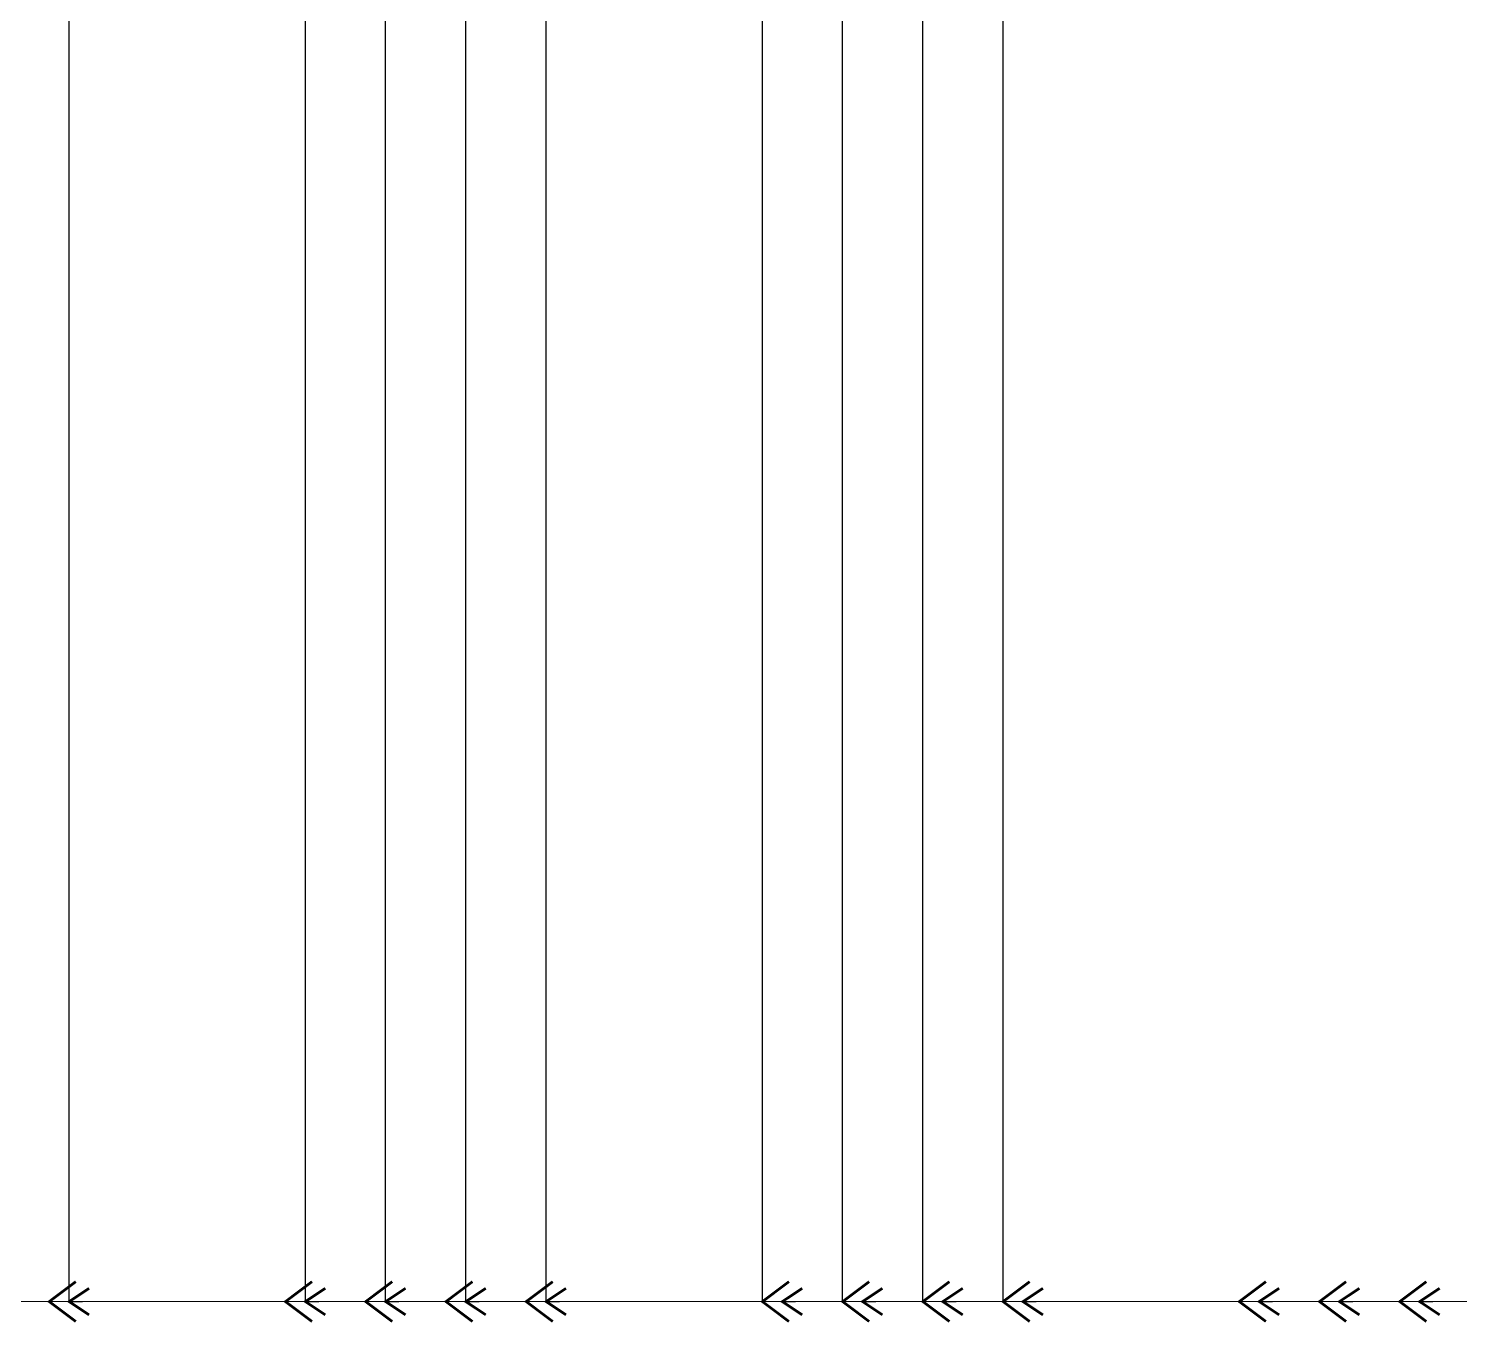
# Model space of a CAD drawing. Header units: inches. Extents: x -58 to 1235, y -506 to 1148.
# Drawn here: x 277.2 to 367.7, y 583.2 to 665.9 of the extents above; entities that cross this region are included whole.
import ezdxf
from ezdxf.enums import TextEntityAlignment as Align

# ---------------------------------------------------------------- set-up
doc = ezdxf.new("R2010")
doc.units = ezdxf.units.IN
doc.header["$MEASUREMENT"] = 0
doc.layers.add('RED_10AWG', color=1, linetype='Continuous')
doc.layers.add('SYMS', color=7, linetype='Continuous')
doc.styles.add('WD', font='romans.shx')

# ---------------------------------------------------------------- blocks, each defined once
blk = doc.blocks.new('HC01PJ_1-')
blk.add_line((0.0312, 0), (0.0938, 0))
for points in [[(0.0625, -0.0938, 0.0125, 0.0125, 0), (-0.0625, 0, 0.0125, 0.0125, 0), (0.0625, 0.0938, 0, 0, 0)], [(0.125, 0.0625, 0.0125, 0.0125, 0), (0.0312, 0, 0.0125, 0.0125, 0), (0.125, -0.0625, 0, 0, 0)]]:
    blk.add_lwpolyline(points, format="xyseb")
at = {"style": 'WD', "width": 0.85}
for tag, p in [('INST', (-0.0124, 0.4669)), ('LOC', (-0.0124, 0.295)), ('TAG1', (-0.0104, 0.125)), ('DESC1', (-0.0104, -0.3437)), ('DESC2', (-0.0104, -0.5156)), ('DESC3', (-0.0104, -0.6875))]:
    blk.add_attdef(tag, text='', height=0.125, dxfattribs=at).set_placement(p, align=Align.CENTER)
at = {"style": 'WD'}
for tag, p, flags in [('FAMILY', (0.2062, 0.1306), 9), ('X4TERMDESC01', (-0.0938, 0.0312), 1), ('X1TERMDESC02', (0.125, 0.0312), 1)]:
    blk.add_attdef(tag, p, '', height=0.01, dxfattribs=dict(at, flags=flags))
at = {"style": 'WD', "flags": 9}
blk.add_attdef('WDTYPE', text='', height=0.01, dxfattribs=at).set_placement((-0.2209, 0.0748), align=Align.RIGHT)
at = {"style": 'WD'}
for tag, p in [('X2LINK', (0, 0.0938)), ('X8LINK', (0, -0.0938))]:
    blk.add_attdef(tag, p, '', height=0.01, dxfattribs=at)
at = {"linetype": 'Continuous', "style": 'WD', "flags": 9}
for tag, p in [('ASSYCODE', (0.2188, 0.0625)), ('MFG', (0.2278, 0.0887)), ('CAT', (0.2297, 0.1082))]:
    blk.add_attdef(tag, text='', height=0.01, dxfattribs=at).set_placement(p, align=Align.CENTER)
at = {"color": 7, "style": 'WD', "flags": 1}
for tag, p in [('X4TERM01', (-0.0625, 0)), ('X1TERM02', (0.0938, 0))]:
    blk.add_attdef(tag, p, '', height=0.0125, dxfattribs=at)
at = {"linetype": 'Continuous', "style": 'WD', "flags": 8}
blk.add_attdef('TERM01', text='', height=0.125, dxfattribs=at).set_placement((-0.1042, -0.0314), align=Align.TOP_RIGHT)
blk.add_attdef('TERM02', text='', height=0.125, dxfattribs=at).set_placement((0.1458, -0.0314), align=Align.TOP_LEFT)

msp = doc.modelspace()

# ---------------------------------------------------------------- linework, layer by layer
at = {"color": 5, "lineweight": 9}
msp.add_lwpolyline([(144.801, 585.436), (441.591, 585.436, -0.414214), (455.022, 572.004), (455.022, 448.774, -0.414214), (441.591, 435.343), (332.293, 435.343)], format="xyb", dxfattribs=at)
at = {"layer": 'RED_10AWG'}
for p, q in [((279.791, 585.436), (279.791, 747.934)), ((294.725, 585.436), (294.725, 747.684)), ((299.798, 585.436), (299.798, 747.684)), ((304.871, 585.436), (304.871, 747.684)), ((309.944, 585.436), (309.944, 747.684)), ((323.619, 585.436), (323.619, 747.684)), ((328.692, 585.436), (328.692, 747.684)), ((333.765, 585.436), (333.765, 747.684)), ((338.838, 585.436), (338.838, 747.684))]:
    msp.add_line(p, q, dxfattribs=at)

# ---------------------------------------------------------------- block references
at = {"layer": 'SYMS', "color": 5, "lineweight": 9, "xscale": 13.43108688204268, "yscale": 13.43108688204268, "zscale": 13.43108688204268}
for p in [(279.371, 585.436), (294.306, 585.436), (299.378, 585.436), (304.451, 585.436), (309.524, 585.436), (324.458, 585.436), (329.531, 585.436), (334.604, 585.436), (339.676, 585.436), (354.611, 585.436), (359.684, 585.436), (364.756, 585.436)]:
    msp.add_blockref('HC01PJ_1-', p, dxfattribs=at)

doc.saveas('drawing.dxf')
